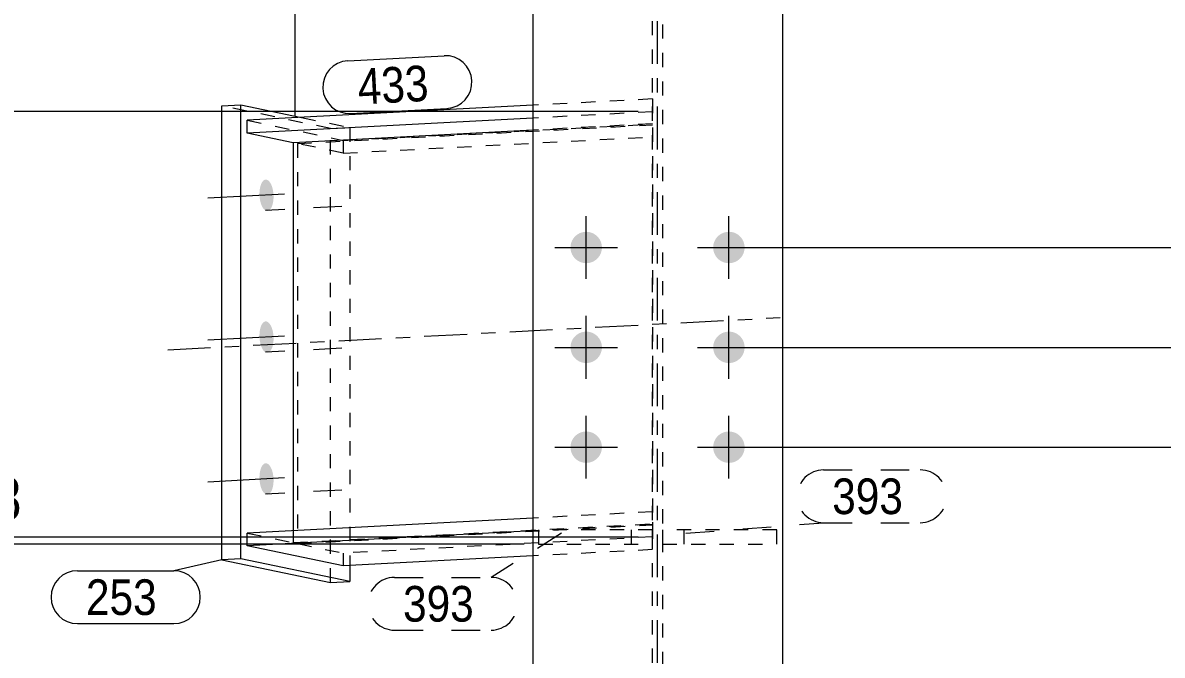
# Model space of a CAD drawing. Header units: millimetres. Extents: x 2 to 825, y 1 to 579.
# Drawn here: x 82 to 161.8, y 385.8 to 430.1 of the extents above; entities that cross this region are included whole.
import ezdxf

# ---------------------------------------------------------------- set-up
doc = ezdxf.new("R2010")
doc.units = ezdxf.units.MM
for name, pattern in [('XKITLINE00', [0]), ('XKITLINE01', [4, 1, -1, 1, -1]), ('XKITLINE02', [4, 2, -2]), ('XKITLINE03', [6, 3, -1, 1, -1])]:
    doc.linetypes.add(name, pattern=pattern)
for name, color, linetype, lineweight in [('Bolt', 3, 'Continuous', 0), ('Dimensions', 7, 'Continuous', 0), ('Part', 2, 'Continuous', 0), ('PartMark', 7, 'Continuous', 0)]:
    doc.layers.add(name, color=color, linetype=linetype, lineweight=lineweight)
doc.styles.add('ARIAL', font='ARIAL.TTF')

# ---------------------------------------------------------------- blocks, each defined once
blk = doc.blocks.new('*A55')
at = {"layer": 'Bolt'}
for points in [[(120.35, 414.404), (120.351, 414.431), (120.353, 414.458), (120.355, 414.485), (120.358, 414.512), (120.362, 414.539), (120.366, 414.565), (120.371, 414.592), (120.377, 414.618), (120.383, 414.644), (120.39, 414.671), (120.397, 414.697), (120.406, 414.722), (120.414, 414.748), (120.424, 414.773), (120.434, 414.798), (120.444, 414.823), (120.456, 414.848), (120.467, 414.872), (120.48, 414.896), (120.493, 414.919), (120.506, 414.943), (120.521, 414.966), (120.535, 414.988), (120.551, 415.011), (120.566, 415.032), (120.583, 415.054), (120.6, 415.075), (120.617, 415.096), (120.635, 415.116), (120.653, 415.136), (120.672, 415.155), (120.692, 415.174), (120.711, 415.192), (120.732, 415.21), (120.752, 415.228), (120.773, 415.244), (120.795, 415.261), (120.817, 415.277), (120.839, 415.292), (120.862, 415.307), (120.884, 415.321), (120.908, 415.334), (120.931, 415.347), (120.955, 415.36), (120.98, 415.372), (121.004, 415.383), (121.029, 415.393), (121.054, 415.404), (121.079, 415.413), (121.105, 415.422), (121.131, 415.43), (121.157, 415.437), (121.183, 415.444), (121.209, 415.45), (121.235, 415.456), (121.262, 415.461), (121.289, 415.465), (121.315, 415.469), (121.342, 415.472), (121.369, 415.474), (121.396, 415.476), (121.423, 415.477), (121.45, 415.477), (121.477, 415.477), (121.504, 415.476), (121.531, 415.474), (121.558, 415.472), (121.585, 415.469), (121.611, 415.465), (121.638, 415.461), (121.665, 415.456), (121.691, 415.45), (121.717, 415.444), (121.743, 415.437), (121.769, 415.43), (121.795, 415.422), (121.821, 415.413), (121.846, 415.404), (121.871, 415.393), (121.896, 415.383), (121.92, 415.372), (121.945, 415.36), (121.969, 415.347), (121.992, 415.334), (122.016, 415.321), (122.038, 415.307), (122.061, 415.292), (122.083, 415.277), (122.105, 415.261), (122.127, 415.244), (122.148, 415.228), (122.168, 415.21), (122.189, 415.192), (122.208, 415.174), (122.228, 415.155), (122.247, 415.136), (122.265, 415.116), (122.283, 415.096), (122.3, 415.075), (122.317, 415.054), (122.334, 415.032), (122.349, 415.011), (122.365, 414.988), (122.379, 414.966), (122.394, 414.943), (122.407, 414.919), (122.42, 414.896), (122.433, 414.872), (122.444, 414.848), (122.456, 414.823), (122.466, 414.798), (122.476, 414.773), (122.486, 414.748), (122.494, 414.722), (122.503, 414.697), (122.51, 414.671), (122.517, 414.644), (122.523, 414.618), (122.529, 414.592), (122.534, 414.565), (122.538, 414.539), (122.542, 414.512), (122.545, 414.485), (122.547, 414.458), (122.549, 414.431), (122.55, 414.404), (122.55, 414.377), (122.55, 414.35), (122.549, 414.323), (122.547, 414.296), (122.545, 414.269), (122.542, 414.243), (122.538, 414.216), (122.534, 414.189), (122.529, 414.163), (122.523, 414.136), (122.517, 414.11), (122.51, 414.084), (122.503, 414.058), (122.494, 414.032), (122.486, 414.007), (122.476, 413.981), (122.466, 413.956), (122.456, 413.931), (122.444, 413.907), (122.433, 413.883), (122.42, 413.859), (122.407, 413.835), (122.394, 413.812), (122.379, 413.789), (122.365, 413.766), (122.349, 413.744), (122.334, 413.722), (122.317, 413.7), (122.3, 413.679), (122.283, 413.659), (122.265, 413.638), (122.247, 413.619), (122.228, 413.599), (122.208, 413.581), (122.189, 413.562), (122.168, 413.544), (122.148, 413.527), (122.127, 413.51), (122.105, 413.494), (122.083, 413.478), (122.061, 413.463), (122.038, 413.448), (122.016, 413.434), (121.992, 413.42), (121.969, 413.407), (121.945, 413.395), (121.92, 413.383), (121.896, 413.372), (121.871, 413.361), (121.846, 413.351), (121.821, 413.342), (121.795, 413.333), (121.769, 413.325), (121.743, 413.317), (121.717, 413.31), (121.691, 413.304), (121.665, 413.298), (121.638, 413.293), (121.611, 413.289), (121.585, 413.285), (121.558, 413.283), (121.531, 413.28), (121.504, 413.279), (121.477, 413.278), (121.45, 413.277), (121.423, 413.278), (121.396, 413.279), (121.369, 413.28), (121.342, 413.283), (121.315, 413.285), (121.289, 413.289), (121.262, 413.293), (121.235, 413.298), (121.209, 413.304), (121.183, 413.31), (121.157, 413.317), (121.131, 413.325), (121.105, 413.333), (121.079, 413.342), (121.054, 413.351), (121.029, 413.361), (121.004, 413.372), (120.98, 413.383), (120.955, 413.395), (120.931, 413.407), (120.908, 413.42), (120.884, 413.434), (120.862, 413.448), (120.839, 413.463), (120.817, 413.478), (120.795, 413.494), (120.773, 413.51), (120.752, 413.527), (120.732, 413.544), (120.711, 413.562), (120.692, 413.581), (120.672, 413.599), (120.653, 413.619), (120.635, 413.638), (120.617, 413.659), (120.6, 413.679), (120.583, 413.7), (120.566, 413.722), (120.551, 413.744), (120.535, 413.766), (120.521, 413.789), (120.506, 413.812), (120.493, 413.835), (120.48, 413.859), (120.467, 413.883), (120.456, 413.907), (120.444, 413.931), (120.434, 413.956), (120.424, 413.981), (120.414, 414.007), (120.406, 414.032), (120.397, 414.058), (120.39, 414.084), (120.383, 414.11), (120.377, 414.136), (120.371, 414.163), (120.366, 414.189), (120.362, 414.216), (120.358, 414.243), (120.355, 414.269), (120.353, 414.296), (120.351, 414.323), (120.35, 414.35), (120.35, 414.377)], [(130.35, 414.404), (130.351, 414.431), (130.353, 414.458), (130.355, 414.485), (130.358, 414.512), (130.362, 414.539), (130.366, 414.565), (130.371, 414.592), (130.377, 414.618), (130.383, 414.644), (130.39, 414.671), (130.397, 414.697), (130.406, 414.722), (130.414, 414.748), (130.424, 414.773), (130.434, 414.798), (130.444, 414.823), (130.456, 414.848), (130.467, 414.872), (130.48, 414.896), (130.493, 414.919), (130.506, 414.943), (130.521, 414.966), (130.535, 414.988), (130.551, 415.011), (130.566, 415.032), (130.583, 415.054), (130.6, 415.075), (130.617, 415.096), (130.635, 415.116), (130.653, 415.136), (130.672, 415.155), (130.692, 415.174), (130.711, 415.192), (130.732, 415.21), (130.752, 415.228), (130.773, 415.244), (130.795, 415.261), (130.817, 415.277), (130.839, 415.292), (130.862, 415.307), (130.884, 415.321), (130.908, 415.334), (130.931, 415.347), (130.955, 415.36), (130.98, 415.372), (131.004, 415.383), (131.029, 415.393), (131.054, 415.404), (131.079, 415.413), (131.105, 415.422), (131.131, 415.43), (131.157, 415.437), (131.183, 415.444), (131.209, 415.45), (131.235, 415.456), (131.262, 415.461), (131.289, 415.465), (131.315, 415.469), (131.342, 415.472), (131.369, 415.474), (131.396, 415.476), (131.423, 415.477), (131.45, 415.477), (131.477, 415.477), (131.504, 415.476), (131.531, 415.474), (131.558, 415.472), (131.585, 415.469), (131.611, 415.465), (131.638, 415.461), (131.665, 415.456), (131.691, 415.45), (131.717, 415.444), (131.743, 415.437), (131.769, 415.43), (131.795, 415.422), (131.821, 415.413), (131.846, 415.404), (131.871, 415.393), (131.896, 415.383), (131.92, 415.372), (131.945, 415.36), (131.969, 415.347), (131.992, 415.334), (132.016, 415.321), (132.038, 415.307), (132.061, 415.292), (132.083, 415.277), (132.105, 415.261), (132.127, 415.244), (132.148, 415.228), (132.168, 415.21), (132.189, 415.192), (132.208, 415.174), (132.228, 415.155), (132.247, 415.136), (132.265, 415.116), (132.283, 415.096), (132.3, 415.075), (132.317, 415.054), (132.334, 415.032), (132.349, 415.011), (132.365, 414.988), (132.379, 414.966), (132.394, 414.943), (132.407, 414.919), (132.42, 414.896), (132.433, 414.872), (132.444, 414.848), (132.456, 414.823), (132.466, 414.798), (132.476, 414.773), (132.486, 414.748), (132.494, 414.722), (132.503, 414.697), (132.51, 414.671), (132.517, 414.644), (132.523, 414.618), (132.529, 414.592), (132.534, 414.565), (132.538, 414.539), (132.542, 414.512), (132.545, 414.485), (132.547, 414.458), (132.549, 414.431), (132.55, 414.404), (132.55, 414.377), (132.55, 414.35), (132.549, 414.323), (132.547, 414.296), (132.545, 414.269), (132.542, 414.243), (132.538, 414.216), (132.534, 414.189), (132.529, 414.163), (132.523, 414.136), (132.517, 414.11), (132.51, 414.084), (132.503, 414.058), (132.494, 414.032), (132.486, 414.007), (132.476, 413.981), (132.466, 413.956), (132.456, 413.931), (132.444, 413.907), (132.433, 413.883), (132.42, 413.859), (132.407, 413.835), (132.394, 413.812), (132.379, 413.789), (132.365, 413.766), (132.349, 413.744), (132.334, 413.722), (132.317, 413.7), (132.3, 413.679), (132.283, 413.659), (132.265, 413.638), (132.247, 413.619), (132.228, 413.599), (132.208, 413.581), (132.189, 413.562), (132.168, 413.544), (132.148, 413.527), (132.127, 413.51), (132.105, 413.494), (132.083, 413.478), (132.061, 413.463), (132.038, 413.448), (132.016, 413.434), (131.992, 413.42), (131.969, 413.407), (131.945, 413.395), (131.92, 413.383), (131.896, 413.372), (131.871, 413.361), (131.846, 413.351), (131.821, 413.342), (131.795, 413.333), (131.769, 413.325), (131.743, 413.317), (131.717, 413.31), (131.691, 413.304), (131.665, 413.298), (131.638, 413.293), (131.611, 413.289), (131.585, 413.285), (131.558, 413.283), (131.531, 413.28), (131.504, 413.279), (131.477, 413.278), (131.45, 413.277), (131.423, 413.278), (131.396, 413.279), (131.369, 413.28), (131.342, 413.283), (131.315, 413.285), (131.289, 413.289), (131.262, 413.293), (131.235, 413.298), (131.209, 413.304), (131.183, 413.31), (131.157, 413.317), (131.131, 413.325), (131.105, 413.333), (131.079, 413.342), (131.054, 413.351), (131.029, 413.361), (131.004, 413.372), (130.98, 413.383), (130.955, 413.395), (130.931, 413.407), (130.908, 413.42), (130.884, 413.434), (130.862, 413.448), (130.839, 413.463), (130.817, 413.478), (130.795, 413.494), (130.773, 413.51), (130.752, 413.527), (130.732, 413.544), (130.711, 413.562), (130.692, 413.581), (130.672, 413.599), (130.653, 413.619), (130.635, 413.638), (130.617, 413.659), (130.6, 413.679), (130.583, 413.7), (130.566, 413.722), (130.551, 413.744), (130.535, 413.766), (130.521, 413.789), (130.506, 413.812), (130.493, 413.835), (130.48, 413.859), (130.467, 413.883), (130.456, 413.907), (130.444, 413.931), (130.434, 413.956), (130.424, 413.981), (130.414, 414.007), (130.406, 414.032), (130.397, 414.058), (130.39, 414.084), (130.383, 414.11), (130.377, 414.136), (130.371, 414.163), (130.366, 414.189), (130.362, 414.216), (130.358, 414.243), (130.355, 414.269), (130.353, 414.296), (130.351, 414.323), (130.35, 414.35), (130.35, 414.377)], [(120.35, 407.404), (120.351, 407.431), (120.353, 407.458), (120.355, 407.485), (120.358, 407.512), (120.362, 407.539), (120.366, 407.565), (120.371, 407.592), (120.377, 407.618), (120.383, 407.644), (120.39, 407.671), (120.397, 407.697), (120.406, 407.722), (120.414, 407.748), (120.424, 407.773), (120.434, 407.798), (120.444, 407.823), (120.456, 407.848), (120.467, 407.872), (120.48, 407.896), (120.493, 407.919), (120.506, 407.943), (120.521, 407.966), (120.535, 407.988), (120.551, 408.011), (120.566, 408.032), (120.583, 408.054), (120.6, 408.075), (120.617, 408.096), (120.635, 408.116), (120.653, 408.136), (120.672, 408.155), (120.692, 408.174), (120.711, 408.192), (120.732, 408.21), (120.752, 408.228), (120.773, 408.244), (120.795, 408.261), (120.817, 408.277), (120.839, 408.292), (120.862, 408.307), (120.884, 408.321), (120.908, 408.334), (120.931, 408.347), (120.955, 408.36), (120.98, 408.372), (121.004, 408.383), (121.029, 408.393), (121.054, 408.404), (121.079, 408.413), (121.105, 408.422), (121.131, 408.43), (121.157, 408.437), (121.183, 408.444), (121.209, 408.45), (121.235, 408.456), (121.262, 408.461), (121.289, 408.465), (121.315, 408.469), (121.342, 408.472), (121.369, 408.474), (121.396, 408.476), (121.423, 408.477), (121.45, 408.477), (121.477, 408.477), (121.504, 408.476), (121.531, 408.474), (121.558, 408.472), (121.585, 408.469), (121.611, 408.465), (121.638, 408.461), (121.665, 408.456), (121.691, 408.45), (121.717, 408.444), (121.743, 408.437), (121.769, 408.43), (121.795, 408.422), (121.821, 408.413), (121.846, 408.404), (121.871, 408.393), (121.896, 408.383), (121.92, 408.372), (121.945, 408.36), (121.969, 408.347), (121.992, 408.334), (122.016, 408.321), (122.038, 408.307), (122.061, 408.292), (122.083, 408.277), (122.105, 408.261), (122.127, 408.244), (122.148, 408.228), (122.168, 408.21), (122.189, 408.192), (122.208, 408.174), (122.228, 408.155), (122.247, 408.136), (122.265, 408.116), (122.283, 408.096), (122.3, 408.075), (122.317, 408.054), (122.334, 408.032), (122.349, 408.011), (122.365, 407.988), (122.379, 407.966), (122.394, 407.943), (122.407, 407.919), (122.42, 407.896), (122.433, 407.872), (122.444, 407.848), (122.456, 407.823), (122.466, 407.798), (122.476, 407.773), (122.486, 407.748), (122.494, 407.722), (122.503, 407.697), (122.51, 407.671), (122.517, 407.644), (122.523, 407.618), (122.529, 407.592), (122.534, 407.565), (122.538, 407.539), (122.542, 407.512), (122.545, 407.485), (122.547, 407.458), (122.549, 407.431), (122.55, 407.404), (122.55, 407.377), (122.55, 407.35), (122.549, 407.323), (122.547, 407.296), (122.545, 407.269), (122.542, 407.243), (122.538, 407.216), (122.534, 407.189), (122.529, 407.163), (122.523, 407.136), (122.517, 407.11), (122.51, 407.084), (122.503, 407.058), (122.494, 407.032), (122.486, 407.007), (122.476, 406.981), (122.466, 406.956), (122.456, 406.931), (122.444, 406.907), (122.433, 406.883), (122.42, 406.859), (122.407, 406.835), (122.394, 406.812), (122.379, 406.789), (122.365, 406.766), (122.349, 406.744), (122.334, 406.722), (122.317, 406.7), (122.3, 406.679), (122.283, 406.659), (122.265, 406.638), (122.247, 406.619), (122.228, 406.599), (122.208, 406.581), (122.189, 406.562), (122.168, 406.544), (122.148, 406.527), (122.127, 406.51), (122.105, 406.494), (122.083, 406.478), (122.061, 406.463), (122.038, 406.448), (122.016, 406.434), (121.992, 406.42), (121.969, 406.407), (121.945, 406.395), (121.92, 406.383), (121.896, 406.372), (121.871, 406.361), (121.846, 406.351), (121.821, 406.342), (121.795, 406.333), (121.769, 406.325), (121.743, 406.317), (121.717, 406.31), (121.691, 406.304), (121.665, 406.298), (121.638, 406.293), (121.611, 406.289), (121.585, 406.285), (121.558, 406.283), (121.531, 406.28), (121.504, 406.279), (121.477, 406.278), (121.45, 406.277), (121.423, 406.278), (121.396, 406.279), (121.369, 406.28), (121.342, 406.283), (121.315, 406.285), (121.289, 406.289), (121.262, 406.293), (121.235, 406.298), (121.209, 406.304), (121.183, 406.31), (121.157, 406.317), (121.131, 406.325), (121.105, 406.333), (121.079, 406.342), (121.054, 406.351), (121.029, 406.361), (121.004, 406.372), (120.98, 406.383), (120.955, 406.395), (120.931, 406.407), (120.908, 406.42), (120.884, 406.434), (120.862, 406.448), (120.839, 406.463), (120.817, 406.478), (120.795, 406.494), (120.773, 406.51), (120.752, 406.527), (120.732, 406.544), (120.711, 406.562), (120.692, 406.581), (120.672, 406.599), (120.653, 406.619), (120.635, 406.638), (120.617, 406.659), (120.6, 406.679), (120.583, 406.7), (120.566, 406.722), (120.551, 406.744), (120.535, 406.766), (120.521, 406.789), (120.506, 406.812), (120.493, 406.835), (120.48, 406.859), (120.467, 406.883), (120.456, 406.907), (120.444, 406.931), (120.434, 406.956), (120.424, 406.981), (120.414, 407.007), (120.406, 407.032), (120.397, 407.058), (120.39, 407.084), (120.383, 407.11), (120.377, 407.136), (120.371, 407.163), (120.366, 407.189), (120.362, 407.216), (120.358, 407.243), (120.355, 407.269), (120.353, 407.296), (120.351, 407.323), (120.35, 407.35), (120.35, 407.377)], [(130.35, 407.404), (130.351, 407.431), (130.353, 407.458), (130.355, 407.485), (130.358, 407.512), (130.362, 407.539), (130.366, 407.565), (130.371, 407.592), (130.377, 407.618), (130.383, 407.644), (130.39, 407.671), (130.397, 407.697), (130.406, 407.722), (130.414, 407.748), (130.424, 407.773), (130.434, 407.798), (130.444, 407.823), (130.456, 407.848), (130.467, 407.872), (130.48, 407.896), (130.493, 407.919), (130.506, 407.943), (130.521, 407.966), (130.535, 407.988), (130.551, 408.011), (130.566, 408.032), (130.583, 408.054), (130.6, 408.075), (130.617, 408.096), (130.635, 408.116), (130.653, 408.136), (130.672, 408.155), (130.692, 408.174), (130.711, 408.192), (130.732, 408.21), (130.752, 408.228), (130.773, 408.244), (130.795, 408.261), (130.817, 408.277), (130.839, 408.292), (130.862, 408.307), (130.884, 408.321), (130.908, 408.334), (130.931, 408.347), (130.955, 408.36), (130.98, 408.372), (131.004, 408.383), (131.029, 408.393), (131.054, 408.404), (131.079, 408.413), (131.105, 408.422), (131.131, 408.43), (131.157, 408.437), (131.183, 408.444), (131.209, 408.45), (131.235, 408.456), (131.262, 408.461), (131.289, 408.465), (131.315, 408.469), (131.342, 408.472), (131.369, 408.474), (131.396, 408.476), (131.423, 408.477), (131.45, 408.477), (131.477, 408.477), (131.504, 408.476), (131.531, 408.474), (131.558, 408.472), (131.585, 408.469), (131.611, 408.465), (131.638, 408.461), (131.665, 408.456), (131.691, 408.45), (131.717, 408.444), (131.743, 408.437), (131.769, 408.43), (131.795, 408.422), (131.821, 408.413), (131.846, 408.404), (131.871, 408.393), (131.896, 408.383), (131.92, 408.372), (131.945, 408.36), (131.969, 408.347), (131.992, 408.334), (132.016, 408.321), (132.038, 408.307), (132.061, 408.292), (132.083, 408.277), (132.105, 408.261), (132.127, 408.244), (132.148, 408.228), (132.168, 408.21), (132.189, 408.192), (132.208, 408.174), (132.228, 408.155), (132.247, 408.136), (132.265, 408.116), (132.283, 408.096), (132.3, 408.075), (132.317, 408.054), (132.334, 408.032), (132.349, 408.011), (132.365, 407.988), (132.379, 407.966), (132.394, 407.943), (132.407, 407.919), (132.42, 407.896), (132.433, 407.872), (132.444, 407.848), (132.456, 407.823), (132.466, 407.798), (132.476, 407.773), (132.486, 407.748), (132.494, 407.722), (132.503, 407.697), (132.51, 407.671), (132.517, 407.644), (132.523, 407.618), (132.529, 407.592), (132.534, 407.565), (132.538, 407.539), (132.542, 407.512), (132.545, 407.485), (132.547, 407.458), (132.549, 407.431), (132.55, 407.404), (132.55, 407.377), (132.55, 407.35), (132.549, 407.323), (132.547, 407.296), (132.545, 407.269), (132.542, 407.243), (132.538, 407.216), (132.534, 407.189), (132.529, 407.163), (132.523, 407.136), (132.517, 407.11), (132.51, 407.084), (132.503, 407.058), (132.494, 407.032), (132.486, 407.007), (132.476, 406.981), (132.466, 406.956), (132.456, 406.931), (132.444, 406.907), (132.433, 406.883), (132.42, 406.859), (132.407, 406.835), (132.394, 406.812), (132.379, 406.789), (132.365, 406.766), (132.349, 406.744), (132.334, 406.722), (132.317, 406.7), (132.3, 406.679), (132.283, 406.659), (132.265, 406.638), (132.247, 406.619), (132.228, 406.599), (132.208, 406.581), (132.189, 406.562), (132.168, 406.544), (132.148, 406.527), (132.127, 406.51), (132.105, 406.494), (132.083, 406.478), (132.061, 406.463), (132.038, 406.448), (132.016, 406.434), (131.992, 406.42), (131.969, 406.407), (131.945, 406.395), (131.92, 406.383), (131.896, 406.372), (131.871, 406.361), (131.846, 406.351), (131.821, 406.342), (131.795, 406.333), (131.769, 406.325), (131.743, 406.317), (131.717, 406.31), (131.691, 406.304), (131.665, 406.298), (131.638, 406.293), (131.611, 406.289), (131.585, 406.285), (131.558, 406.283), (131.531, 406.28), (131.504, 406.279), (131.477, 406.278), (131.45, 406.277), (131.423, 406.278), (131.396, 406.279), (131.369, 406.28), (131.342, 406.283), (131.315, 406.285), (131.289, 406.289), (131.262, 406.293), (131.235, 406.298), (131.209, 406.304), (131.183, 406.31), (131.157, 406.317), (131.131, 406.325), (131.105, 406.333), (131.079, 406.342), (131.054, 406.351), (131.029, 406.361), (131.004, 406.372), (130.98, 406.383), (130.955, 406.395), (130.931, 406.407), (130.908, 406.42), (130.884, 406.434), (130.862, 406.448), (130.839, 406.463), (130.817, 406.478), (130.795, 406.494), (130.773, 406.51), (130.752, 406.527), (130.732, 406.544), (130.711, 406.562), (130.692, 406.581), (130.672, 406.599), (130.653, 406.619), (130.635, 406.638), (130.617, 406.659), (130.6, 406.679), (130.583, 406.7), (130.566, 406.722), (130.551, 406.744), (130.535, 406.766), (130.521, 406.789), (130.506, 406.812), (130.493, 406.835), (130.48, 406.859), (130.467, 406.883), (130.456, 406.907), (130.444, 406.931), (130.434, 406.956), (130.424, 406.981), (130.414, 407.007), (130.406, 407.032), (130.397, 407.058), (130.39, 407.084), (130.383, 407.11), (130.377, 407.136), (130.371, 407.163), (130.366, 407.189), (130.362, 407.216), (130.358, 407.243), (130.355, 407.269), (130.353, 407.296), (130.351, 407.323), (130.35, 407.35), (130.35, 407.377)], [(120.35, 400.404), (120.351, 400.431), (120.353, 400.458), (120.355, 400.485), (120.358, 400.512), (120.362, 400.539), (120.366, 400.565), (120.371, 400.592), (120.377, 400.618), (120.383, 400.644), (120.39, 400.671), (120.397, 400.697), (120.406, 400.722), (120.414, 400.748), (120.424, 400.773), (120.434, 400.798), (120.444, 400.823), (120.456, 400.848), (120.467, 400.872), (120.48, 400.896), (120.493, 400.919), (120.506, 400.943), (120.521, 400.966), (120.535, 400.988), (120.551, 401.011), (120.566, 401.032), (120.583, 401.054), (120.6, 401.075), (120.617, 401.096), (120.635, 401.116), (120.653, 401.136), (120.672, 401.155), (120.692, 401.174), (120.711, 401.192), (120.732, 401.21), (120.752, 401.228), (120.773, 401.244), (120.795, 401.261), (120.817, 401.277), (120.839, 401.292), (120.862, 401.307), (120.884, 401.321), (120.908, 401.334), (120.931, 401.347), (120.955, 401.36), (120.98, 401.372), (121.004, 401.383), (121.029, 401.393), (121.054, 401.404), (121.079, 401.413), (121.105, 401.422), (121.131, 401.43), (121.157, 401.437), (121.183, 401.444), (121.209, 401.45), (121.235, 401.456), (121.262, 401.461), (121.289, 401.465), (121.315, 401.469), (121.342, 401.472), (121.369, 401.474), (121.396, 401.476), (121.423, 401.477), (121.45, 401.477), (121.477, 401.477), (121.504, 401.476), (121.531, 401.474), (121.558, 401.472), (121.585, 401.469), (121.611, 401.465), (121.638, 401.461), (121.665, 401.456), (121.691, 401.45), (121.717, 401.444), (121.743, 401.437), (121.769, 401.43), (121.795, 401.422), (121.821, 401.413), (121.846, 401.404), (121.871, 401.393), (121.896, 401.383), (121.92, 401.372), (121.945, 401.36), (121.969, 401.347), (121.992, 401.334), (122.016, 401.321), (122.038, 401.307), (122.061, 401.292), (122.083, 401.277), (122.105, 401.261), (122.127, 401.244), (122.148, 401.228), (122.168, 401.21), (122.189, 401.192), (122.208, 401.174), (122.228, 401.155), (122.247, 401.136), (122.265, 401.116), (122.283, 401.096), (122.3, 401.075), (122.317, 401.054), (122.334, 401.032), (122.349, 401.011), (122.365, 400.988), (122.379, 400.966), (122.394, 400.943), (122.407, 400.919), (122.42, 400.896), (122.433, 400.872), (122.444, 400.848), (122.456, 400.823), (122.466, 400.798), (122.476, 400.773), (122.486, 400.748), (122.494, 400.722), (122.503, 400.697), (122.51, 400.671), (122.517, 400.644), (122.523, 400.618), (122.529, 400.592), (122.534, 400.565), (122.538, 400.539), (122.542, 400.512), (122.545, 400.485), (122.547, 400.458), (122.549, 400.431), (122.55, 400.404), (122.55, 400.377), (122.55, 400.35), (122.549, 400.323), (122.547, 400.296), (122.545, 400.269), (122.542, 400.243), (122.538, 400.216), (122.534, 400.189), (122.529, 400.163), (122.523, 400.136), (122.517, 400.11), (122.51, 400.084), (122.503, 400.058), (122.494, 400.032), (122.486, 400.007), (122.476, 399.981), (122.466, 399.956), (122.456, 399.931), (122.444, 399.907), (122.433, 399.883), (122.42, 399.859), (122.407, 399.835), (122.394, 399.812), (122.379, 399.789), (122.365, 399.766), (122.349, 399.744), (122.334, 399.722), (122.317, 399.7), (122.3, 399.679), (122.283, 399.659), (122.265, 399.638), (122.247, 399.619), (122.228, 399.599), (122.208, 399.581), (122.189, 399.562), (122.168, 399.544), (122.148, 399.527), (122.127, 399.51), (122.105, 399.494), (122.083, 399.478), (122.061, 399.463), (122.038, 399.448), (122.016, 399.434), (121.992, 399.42), (121.969, 399.407), (121.945, 399.395), (121.92, 399.383), (121.896, 399.372), (121.871, 399.361), (121.846, 399.351), (121.821, 399.342), (121.795, 399.333), (121.769, 399.325), (121.743, 399.317), (121.717, 399.31), (121.691, 399.304), (121.665, 399.298), (121.638, 399.293), (121.611, 399.289), (121.585, 399.285), (121.558, 399.283), (121.531, 399.28), (121.504, 399.279), (121.477, 399.278), (121.45, 399.277), (121.423, 399.278), (121.396, 399.279), (121.369, 399.28), (121.342, 399.283), (121.315, 399.285), (121.289, 399.289), (121.262, 399.293), (121.235, 399.298), (121.209, 399.304), (121.183, 399.31), (121.157, 399.317), (121.131, 399.325), (121.105, 399.333), (121.079, 399.342), (121.054, 399.351), (121.029, 399.361), (121.004, 399.372), (120.98, 399.383), (120.955, 399.395), (120.931, 399.407), (120.908, 399.42), (120.884, 399.434), (120.862, 399.448), (120.839, 399.463), (120.817, 399.478), (120.795, 399.494), (120.773, 399.51), (120.752, 399.527), (120.732, 399.544), (120.711, 399.562), (120.692, 399.581), (120.672, 399.599), (120.653, 399.619), (120.635, 399.638), (120.617, 399.659), (120.6, 399.679), (120.583, 399.7), (120.566, 399.722), (120.551, 399.744), (120.535, 399.766), (120.521, 399.789), (120.506, 399.812), (120.493, 399.835), (120.48, 399.859), (120.467, 399.883), (120.456, 399.907), (120.444, 399.931), (120.434, 399.956), (120.424, 399.981), (120.414, 400.007), (120.406, 400.032), (120.397, 400.058), (120.39, 400.084), (120.383, 400.11), (120.377, 400.136), (120.371, 400.163), (120.366, 400.189), (120.362, 400.216), (120.358, 400.243), (120.355, 400.269), (120.353, 400.296), (120.351, 400.323), (120.35, 400.35), (120.35, 400.377)], [(130.35, 400.404), (130.351, 400.431), (130.353, 400.458), (130.355, 400.485), (130.358, 400.512), (130.362, 400.539), (130.366, 400.565), (130.371, 400.592), (130.377, 400.618), (130.383, 400.644), (130.39, 400.671), (130.397, 400.697), (130.406, 400.722), (130.414, 400.748), (130.424, 400.773), (130.434, 400.798), (130.444, 400.823), (130.456, 400.848), (130.467, 400.872), (130.48, 400.896), (130.493, 400.919), (130.506, 400.943), (130.521, 400.966), (130.535, 400.988), (130.551, 401.011), (130.566, 401.032), (130.583, 401.054), (130.6, 401.075), (130.617, 401.096), (130.635, 401.116), (130.653, 401.136), (130.672, 401.155), (130.692, 401.174), (130.711, 401.192), (130.732, 401.21), (130.752, 401.228), (130.773, 401.244), (130.795, 401.261), (130.817, 401.277), (130.839, 401.292), (130.862, 401.307), (130.884, 401.321), (130.908, 401.334), (130.931, 401.347), (130.955, 401.36), (130.98, 401.372), (131.004, 401.383), (131.029, 401.393), (131.054, 401.404), (131.079, 401.413), (131.105, 401.422), (131.131, 401.43), (131.157, 401.437), (131.183, 401.444), (131.209, 401.45), (131.235, 401.456), (131.262, 401.461), (131.289, 401.465), (131.315, 401.469), (131.342, 401.472), (131.369, 401.474), (131.396, 401.476), (131.423, 401.477), (131.45, 401.477), (131.477, 401.477), (131.504, 401.476), (131.531, 401.474), (131.558, 401.472), (131.585, 401.469), (131.611, 401.465), (131.638, 401.461), (131.665, 401.456), (131.691, 401.45), (131.717, 401.444), (131.743, 401.437), (131.769, 401.43), (131.795, 401.422), (131.821, 401.413), (131.846, 401.404), (131.871, 401.393), (131.896, 401.383), (131.92, 401.372), (131.945, 401.36), (131.969, 401.347), (131.992, 401.334), (132.016, 401.321), (132.038, 401.307), (132.061, 401.292), (132.083, 401.277), (132.105, 401.261), (132.127, 401.244), (132.148, 401.228), (132.168, 401.21), (132.189, 401.192), (132.208, 401.174), (132.228, 401.155), (132.247, 401.136), (132.265, 401.116), (132.283, 401.096), (132.3, 401.075), (132.317, 401.054), (132.334, 401.032), (132.349, 401.011), (132.365, 400.988), (132.379, 400.966), (132.394, 400.943), (132.407, 400.919), (132.42, 400.896), (132.433, 400.872), (132.444, 400.848), (132.456, 400.823), (132.466, 400.798), (132.476, 400.773), (132.486, 400.748), (132.494, 400.722), (132.503, 400.697), (132.51, 400.671), (132.517, 400.644), (132.523, 400.618), (132.529, 400.592), (132.534, 400.565), (132.538, 400.539), (132.542, 400.512), (132.545, 400.485), (132.547, 400.458), (132.549, 400.431), (132.55, 400.404), (132.55, 400.377), (132.55, 400.35), (132.549, 400.323), (132.547, 400.296), (132.545, 400.269), (132.542, 400.243), (132.538, 400.216), (132.534, 400.189), (132.529, 400.163), (132.523, 400.136), (132.517, 400.11), (132.51, 400.084), (132.503, 400.058), (132.494, 400.032), (132.486, 400.007), (132.476, 399.981), (132.466, 399.956), (132.456, 399.931), (132.444, 399.907), (132.433, 399.883), (132.42, 399.859), (132.407, 399.835), (132.394, 399.812), (132.379, 399.789), (132.365, 399.766), (132.349, 399.744), (132.334, 399.722), (132.317, 399.7), (132.3, 399.679), (132.283, 399.659), (132.265, 399.638), (132.247, 399.619), (132.228, 399.599), (132.208, 399.581), (132.189, 399.562), (132.168, 399.544), (132.148, 399.527), (132.127, 399.51), (132.105, 399.494), (132.083, 399.478), (132.061, 399.463), (132.038, 399.448), (132.016, 399.434), (131.992, 399.42), (131.969, 399.407), (131.945, 399.395), (131.92, 399.383), (131.896, 399.372), (131.871, 399.361), (131.846, 399.351), (131.821, 399.342), (131.795, 399.333), (131.769, 399.325), (131.743, 399.317), (131.717, 399.31), (131.691, 399.304), (131.665, 399.298), (131.638, 399.293), (131.611, 399.289), (131.585, 399.285), (131.558, 399.283), (131.531, 399.28), (131.504, 399.279), (131.477, 399.278), (131.45, 399.277), (131.423, 399.278), (131.396, 399.279), (131.369, 399.28), (131.342, 399.283), (131.315, 399.285), (131.289, 399.289), (131.262, 399.293), (131.235, 399.298), (131.209, 399.304), (131.183, 399.31), (131.157, 399.317), (131.131, 399.325), (131.105, 399.333), (131.079, 399.342), (131.054, 399.351), (131.029, 399.361), (131.004, 399.372), (130.98, 399.383), (130.955, 399.395), (130.931, 399.407), (130.908, 399.42), (130.884, 399.434), (130.862, 399.448), (130.839, 399.463), (130.817, 399.478), (130.795, 399.494), (130.773, 399.51), (130.752, 399.527), (130.732, 399.544), (130.711, 399.562), (130.692, 399.581), (130.672, 399.599), (130.653, 399.619), (130.635, 399.638), (130.617, 399.659), (130.6, 399.679), (130.583, 399.7), (130.566, 399.722), (130.551, 399.744), (130.535, 399.766), (130.521, 399.789), (130.506, 399.812), (130.493, 399.835), (130.48, 399.859), (130.467, 399.883), (130.456, 399.907), (130.444, 399.931), (130.434, 399.956), (130.424, 399.981), (130.414, 400.007), (130.406, 400.032), (130.397, 400.058), (130.39, 400.084), (130.383, 400.11), (130.377, 400.136), (130.371, 400.163), (130.366, 400.189), (130.362, 400.216), (130.358, 400.243), (130.355, 400.269), (130.353, 400.296), (130.351, 400.323), (130.35, 400.35), (130.35, 400.377)]]:
    blk.add_hatch(color=3, dxfattribs=at).paths.add_polyline_path(points, flags=17)
at = {"layer": 'Bolt', "color": 3, "linetype": 'XKITLINE00', "lineweight": 0}
for p, q in [((121.45, 412.177), (121.45, 416.577)), ((131.45, 412.177), (131.45, 416.577)), ((119.25, 414.377), (123.65, 414.377)), ((129.25, 414.377), (133.65, 414.377)), ((121.45, 405.177), (121.45, 409.577)), ((131.45, 405.177), (131.45, 409.577)), ((119.25, 407.377), (123.65, 407.377)), ((129.25, 407.377), (133.65, 407.377)), ((121.45, 398.177), (121.45, 402.577)), ((131.45, 398.177), (131.45, 402.577)), ((119.25, 400.377), (123.65, 400.377)), ((129.25, 400.377), (133.65, 400.377))]:
    blk.add_line(p, q, dxfattribs=at)
blk = doc.blocks.new('*A69')
at = {"layer": 'Bolt'}
for points in [[(98.555, 418.069), (98.554, 418.123), (98.554, 418.177), (98.555, 418.23), (98.558, 418.283), (98.561, 418.335), (98.566, 418.387), (98.572, 418.438), (98.579, 418.487), (98.588, 418.536), (98.597, 418.584), (98.608, 418.63), (98.619, 418.675), (98.632, 418.718), (98.645, 418.76), (98.66, 418.8), (98.675, 418.838), (98.692, 418.874), (98.709, 418.908), (98.727, 418.94), (98.746, 418.97), (98.765, 418.998), (98.785, 419.023), (98.806, 419.046), (98.828, 419.067), (98.849, 419.085), (98.872, 419.1), (98.895, 419.113), (98.918, 419.124), (98.941, 419.132), (98.965, 419.137), (98.989, 419.14), (99.013, 419.139), (99.037, 419.137), (99.062, 419.131), (99.086, 419.123), (99.11, 419.113), (99.134, 419.1), (99.158, 419.084), (99.181, 419.066), (99.204, 419.045), (99.227, 419.022), (99.249, 418.996), (99.271, 418.969), (99.292, 418.939), (99.313, 418.907), (99.333, 418.872), (99.352, 418.836), (99.371, 418.798), (99.389, 418.758), (99.406, 418.716), (99.422, 418.673), (99.437, 418.628), (99.452, 418.582), (99.465, 418.534), (99.477, 418.485), (99.489, 418.435), (99.499, 418.385), (99.508, 418.333), (99.516, 418.281), (99.523, 418.228), (99.529, 418.174), (99.533, 418.121), (99.537, 418.067), (99.539, 418.013), (99.54, 417.959), (99.54, 417.905), (99.539, 417.852), (99.536, 417.799), (99.532, 417.747), (99.528, 417.695), (99.522, 417.644), (99.514, 417.595), (99.506, 417.546), (99.497, 417.498), (99.486, 417.452), (99.475, 417.407), (99.462, 417.364), (99.449, 417.322), (99.434, 417.283), (99.419, 417.244), (99.402, 417.208), (99.385, 417.174), (99.367, 417.142), (99.348, 417.112), (99.329, 417.084), (99.309, 417.059), (99.288, 417.036), (99.266, 417.015), (99.244, 416.997), (99.222, 416.982), (99.199, 416.969), (99.176, 416.958), (99.152, 416.95), (99.129, 416.945), (99.105, 416.943), (99.081, 416.943), (99.056, 416.945), (99.032, 416.951), (99.008, 416.959), (98.984, 416.969), (98.96, 416.982), (98.936, 416.998), (98.913, 417.016), (98.89, 417.037), (98.867, 417.06), (98.845, 417.086), (98.823, 417.113), (98.802, 417.143), (98.781, 417.176), (98.761, 417.21), (98.741, 417.246), (98.723, 417.284), (98.705, 417.324), (98.688, 417.366), (98.672, 417.409), (98.657, 417.454), (98.642, 417.5), (98.629, 417.548), (98.617, 417.597), (98.605, 417.647), (98.595, 417.698), (98.586, 417.749), (98.578, 417.801), (98.571, 417.854), (98.565, 417.908), (98.561, 417.961), (98.557, 418.015)], [(98.555, 408.124), (98.554, 408.178), (98.554, 408.232), (98.555, 408.285), (98.558, 408.338), (98.561, 408.39), (98.566, 408.442), (98.572, 408.493), (98.579, 408.543), (98.588, 408.591), (98.597, 408.639), (98.608, 408.685), (98.619, 408.73), (98.632, 408.773), (98.645, 408.815), (98.66, 408.855), (98.675, 408.893), (98.692, 408.929), (98.709, 408.963), (98.727, 408.995), (98.746, 409.025), (98.765, 409.053), (98.785, 409.078), (98.806, 409.101), (98.828, 409.122), (98.849, 409.14), (98.872, 409.156), (98.895, 409.169), (98.918, 409.179), (98.941, 409.187), (98.965, 409.192), (98.989, 409.195), (99.013, 409.195), (99.037, 409.192), (99.062, 409.187), (99.086, 409.179), (99.11, 409.168), (99.134, 409.155), (99.158, 409.139), (99.181, 409.121), (99.204, 409.1), (99.227, 409.077), (99.249, 409.052), (99.271, 409.024), (99.292, 408.994), (99.313, 408.962), (99.333, 408.927), (99.352, 408.891), (99.371, 408.853), (99.389, 408.813), (99.406, 408.771), (99.422, 408.728), (99.437, 408.683), (99.452, 408.637), (99.465, 408.589), (99.477, 408.54), (99.489, 408.491), (99.499, 408.44), (99.508, 408.388), (99.516, 408.336), (99.523, 408.283), (99.529, 408.23), (99.533, 408.176), (99.537, 408.122), (99.539, 408.068), (99.54, 408.014), (99.54, 407.961), (99.539, 407.907), (99.536, 407.854), (99.532, 407.802), (99.528, 407.75), (99.522, 407.7), (99.514, 407.65), (99.506, 407.601), (99.497, 407.554), (99.486, 407.507), (99.475, 407.463), (99.462, 407.419), (99.449, 407.378), (99.434, 407.338), (99.419, 407.3), (99.402, 407.263), (99.385, 407.229), (99.367, 407.197), (99.348, 407.167), (99.329, 407.14), (99.309, 407.114), (99.288, 407.091), (99.266, 407.071), (99.244, 407.053), (99.222, 407.037), (99.199, 407.024), (99.176, 407.013), (99.152, 407.006), (99.129, 407), (99.105, 406.998), (99.081, 406.998), (99.056, 407), (99.032, 407.006), (99.008, 407.014), (98.984, 407.024), (98.96, 407.038), (98.936, 407.053), (98.913, 407.071), (98.89, 407.092), (98.867, 407.115), (98.845, 407.141), (98.823, 407.169), (98.802, 407.199), (98.781, 407.231), (98.761, 407.265), (98.741, 407.301), (98.723, 407.339), (98.705, 407.379), (98.688, 407.421), (98.672, 407.465), (98.657, 407.509), (98.642, 407.556), (98.629, 407.603), (98.617, 407.652), (98.605, 407.702), (98.595, 407.753), (98.586, 407.804), (98.578, 407.857), (98.571, 407.91), (98.565, 407.963), (98.561, 408.017), (98.557, 408.07)], [(98.555, 398.18), (98.554, 398.233), (98.554, 398.287), (98.555, 398.34), (98.558, 398.393), (98.561, 398.446), (98.566, 398.497), (98.572, 398.548), (98.579, 398.598), (98.588, 398.646), (98.597, 398.694), (98.608, 398.74), (98.619, 398.785), (98.632, 398.828), (98.645, 398.87), (98.66, 398.91), (98.675, 398.948), (98.692, 398.984), (98.709, 399.018), (98.727, 399.05), (98.746, 399.08), (98.765, 399.108), (98.785, 399.133), (98.806, 399.156), (98.828, 399.177), (98.849, 399.195), (98.872, 399.211), (98.895, 399.224), (98.918, 399.234), (98.941, 399.242), (98.965, 399.247), (98.989, 399.25), (99.013, 399.25), (99.037, 399.247), (99.062, 399.242), (99.086, 399.234), (99.11, 399.223), (99.134, 399.21), (99.158, 399.194), (99.181, 399.176), (99.204, 399.155), (99.227, 399.132), (99.249, 399.107), (99.271, 399.079), (99.292, 399.049), (99.313, 399.017), (99.333, 398.983), (99.352, 398.946), (99.371, 398.908), (99.389, 398.868), (99.406, 398.826), (99.422, 398.783), (99.437, 398.738), (99.452, 398.692), (99.465, 398.644), (99.477, 398.596), (99.489, 398.546), (99.499, 398.495), (99.508, 398.443), (99.516, 398.391), (99.523, 398.338), (99.529, 398.285), (99.533, 398.231), (99.537, 398.177), (99.539, 398.123), (99.54, 398.069), (99.54, 398.016), (99.539, 397.962), (99.536, 397.909), (99.532, 397.857), (99.528, 397.806), (99.522, 397.755), (99.514, 397.705), (99.506, 397.656), (99.497, 397.609), (99.486, 397.563), (99.475, 397.518), (99.462, 397.474), (99.449, 397.433), (99.434, 397.393), (99.419, 397.355), (99.402, 397.319), (99.385, 397.284), (99.367, 397.252), (99.348, 397.222), (99.329, 397.195), (99.309, 397.169), (99.288, 397.146), (99.266, 397.126), (99.244, 397.108), (99.222, 397.092), (99.199, 397.079), (99.176, 397.069), (99.152, 397.061), (99.129, 397.055), (99.105, 397.053), (99.081, 397.053), (99.056, 397.056), (99.032, 397.061), (99.008, 397.069), (98.984, 397.08), (98.96, 397.093), (98.936, 397.108), (98.913, 397.127), (98.89, 397.147), (98.867, 397.17), (98.845, 397.196), (98.823, 397.224), (98.802, 397.254), (98.781, 397.286), (98.761, 397.32), (98.741, 397.356), (98.723, 397.395), (98.705, 397.435), (98.688, 397.476), (98.672, 397.52), (98.657, 397.565), (98.642, 397.611), (98.629, 397.658), (98.617, 397.707), (98.605, 397.757), (98.595, 397.808), (98.586, 397.859), (98.578, 397.912), (98.571, 397.965), (98.565, 398.018), (98.561, 398.072), (98.557, 398.126)]]:
    blk.add_hatch(color=3, dxfattribs=at).paths.add_polyline_path(points, flags=17)
at = {"layer": 'Bolt', "color": 3, "linetype": 'XKITLINE00', "lineweight": 0}
for p, q in [((100.298, 418.107), (94.935, 417.825)), ((100.298, 408.162), (94.935, 407.88)), ((100.298, 398.217), (94.935, 397.935))]:
    blk.add_line(p, q, dxfattribs=at)
at = {"layer": 'Bolt', "color": 3, "linetype": 'XKITLINE02', "lineweight": 0}
for p, q in [((104.334, 417.263), (98.97, 416.981)), ((104.334, 407.318), (98.97, 407.036)), ((104.334, 397.373), (98.97, 397.091))]:
    blk.add_line(p, q, dxfattribs=at)
blk = doc.blocks.new('*A70')
at = {"layer": 'Part', "color": 7, "linetype": 'XKITLINE03', "lineweight": 0}
blk.add_line((126.45, 337.254), (126.45, 470.294), dxfattribs=at)
at = {"layer": 'Part', "color": 2, "linetype": 'XKITLINE00', "lineweight": 0}
for p, q in [((117.7, 462.14), (117.7, 337.254)), ((135.2, 433.163), (135.2, 337.254))]:
    blk.add_line(p, q, dxfattribs=at)
at = {"layer": 'Part', "color": 7, "linetype": 'XKITLINE01', "lineweight": 0}
for p, q in [((126.1, 337.254), (126.1, 462.024)), ((126.8, 462.024), (126.8, 337.254))]:
    blk.add_line(p, q, dxfattribs=at)
blk = doc.blocks.new('*A71')
at = {"layer": 'Part', "color": 7, "linetype": 'XKITLINE01', "lineweight": 0}
for p, q in [((126.1, 394.575), (118.1, 394.575)), ((118.1, 394.575), (118.1, 393.575)), ((124.6, 394.575), (124.6, 393.575)), ((126.1, 393.575), (126.1, 394.575)), ((118.1, 393.575), (126.1, 393.575))]:
    blk.add_line(p, q, dxfattribs=at)
blk = doc.blocks.new('*A72')
at = {"layer": 'Part', "color": 7, "linetype": 'XKITLINE01', "lineweight": 0}
for p, q in [((134.8, 394.575), (126.8, 394.575)), ((126.8, 394.575), (126.8, 393.575)), ((128.3, 394.575), (128.3, 393.575)), ((134.8, 393.575), (134.8, 394.575)), ((126.8, 393.575), (134.8, 393.575))]:
    blk.add_line(p, q, dxfattribs=at)
blk = doc.blocks.new('*A96')
at = {"layer": 'Part', "color": 2, "linetype": 'XKITLINE00', "lineweight": 0}
for p, q in [((117.7, 424.347), (97.702, 423.295)), ((117.7, 423.452), (97.702, 422.4)), ((97.702, 422.4), (97.702, 423.295)), ((100.919, 421.727), (97.702, 422.4)), ((117.7, 422.61), (100.919, 421.727)), ((100.919, 421.727), (100.919, 394.525)), ((117.7, 395.407), (97.702, 394.355)), ((117.7, 394.512), (97.702, 393.46)), ((126.1, 394.954), (126.066, 394.953)), ((126.1, 395.116), (126.1, 394.954)), ((126.1, 394.954), (126.1, 394.953)), ((97.702, 393.46), (97.702, 394.355)), ((104.427, 392.054), (97.702, 393.46)), ((117.7, 392.752), (104.427, 392.054))]:
    blk.add_line(p, q, dxfattribs=at)
at = {"layer": 'Part', "color": 7, "linetype": 'XKITLINE01', "lineweight": 0}
for p, q in [((126.1, 424.789), (117.7, 424.347)), ((126.1, 424.789), (126.1, 395.007)), ((97.702, 423.295), (104.427, 421.888)), ((126.1, 423.894), (117.7, 423.452)), ((101.21, 421.666), (126.1, 422.976)), ((104.427, 421.888), (126.1, 423.029)), ((126.1, 423.052), (117.7, 422.61)), ((104.427, 420.993), (101.21, 421.666)), ((101.21, 421.666), (101.21, 393.622)), ((104.427, 420.993), (126.1, 422.134)), ((104.427, 421.888), (104.427, 420.993)), ((126.1, 395.849), (117.7, 395.407)), ((100.919, 393.683), (126.1, 395.007)), ((100.919, 394.525), (100.919, 393.683)), ((101.21, 393.622), (126.1, 394.931)), ((126.066, 394.953), (117.7, 394.512)), ((126.1, 394.954), (126.1, 393.194)), ((97.702, 394.355), (100.919, 393.683)), ((126.1, 394.089), (104.427, 392.949)), ((101.21, 393.622), (104.427, 392.949)), ((104.427, 392.949), (104.427, 392.054)), ((126.1, 393.194), (117.7, 392.752))]:
    blk.add_line(p, q, dxfattribs=at)
at = {"layer": 'Part', "color": 7, "linetype": 'XKITLINE03', "lineweight": 0}
blk.add_line((92.126, 407.204), (135.039, 409.462), dxfattribs=at)
blk = doc.blocks.new('*A97')
at = {"layer": 'Part', "color": 2, "linetype": 'XKITLINE00', "lineweight": 0}
for p, q in [((95.913, 424.312), (97.254, 424.383)), ((95.913, 392.489), (95.913, 424.312)), ((97.254, 392.56), (97.254, 424.383)), ((97.254, 424.383), (101.501, 423.495)), ((97.254, 392.56), (95.913, 392.489)), ((95.913, 392.489), (103.535, 390.895)), ((104.876, 390.966), (97.254, 392.56)), ((104.876, 392.077), (104.876, 390.966)), ((103.535, 390.895), (104.876, 390.966))]:
    blk.add_line(p, q, dxfattribs=at)
at = {"layer": 'Part', "color": 7, "linetype": 'XKITLINE01', "lineweight": 0}
for p, q in [((103.535, 422.719), (95.913, 424.312)), ((101.501, 423.495), (104.876, 422.789)), ((103.535, 422.719), (104.876, 422.789)), ((103.535, 390.895), (103.535, 422.719)), ((104.876, 422.789), (104.876, 392.077))]:
    blk.add_line(p, q, dxfattribs=at)
blk = doc.blocks.new('*A248')
at = {"layer": 'Dimensions', "color": 7, "linetype": 'XKITLINE00', "lineweight": 0}
blk.add_line((101.065, 423.592), (101.065, 475.544), dxfattribs=at)
blk = doc.blocks.new('*A253')
at = {"layer": 'Dimensions', "color": 7, "linetype": 'XKITLINE00', "lineweight": 0}
blk.add_line((117.1, 393.575), (59.6, 393.575), dxfattribs=at)
blk = doc.blocks.new('*A254')
at = {"layer": 'Dimensions', "color": 7, "linetype": 'XKITLINE00', "lineweight": 0}
for p, q in [((61.601, 394.923), (63.299, 393.226)), ((125.1, 394.074), (59.6, 394.074)), ((61.601, 394.424), (63.299, 392.727)), ((62.45, 393.575), (62.45, 394.074)), ((117.1, 393.575), (59.6, 393.575))]:
    blk.add_line(p, q, dxfattribs=at)
at = {"layer": 'Dimensions', "color": 3}
for p in [(62.45, 394.074), (62.45, 393.575)]:
    blk.add_point(p, dxfattribs=at)
at = {"layer": 'Dimensions', "color": 3, "style": 'ARIAL', "width": 0.85}
blk.add_text('9468', height=3, dxfattribs=at).set_placement((73.95, 395.274))
blk.add_text('5', height=3, rotation=90.00021, dxfattribs=at).set_placement((61.1, 392.712))
blk = doc.blocks.new('*A255')
at = {"layer": 'Dimensions', "color": 7, "linetype": 'XKITLINE00', "lineweight": 0}
for p, q in [((61.601, 424.757), (63.299, 423.06)), ((125.1, 423.909), (59.6, 423.909)), ((62.45, 394.074), (62.45, 423.909)), ((61.601, 394.923), (63.299, 393.226)), ((125.1, 394.074), (59.6, 394.074))]:
    blk.add_line(p, q, dxfattribs=at)
at = {"layer": 'Dimensions', "color": 3}
for p in [(62.45, 423.909), (62.45, 394.074)]:
    blk.add_point(p, dxfattribs=at)
at = {"layer": 'Dimensions', "color": 3, "style": 'ARIAL', "width": 0.85}
blk.add_text('9767', height=3, dxfattribs=at).set_placement((63.75, 425.109))
blk.add_text('298', height=3, rotation=90.00021, dxfattribs=at).set_placement((61.1, 405.654))
blk = doc.blocks.new('*A256')
at = {"layer": 'Dimensions', "color": 7, "linetype": 'XKITLINE00', "lineweight": 0}
for p, q in [((61.601, 462.988), (63.299, 461.291)), ((116.7, 462.14), (59.6, 462.14)), ((62.45, 423.909), (62.45, 462.14)), ((61.601, 424.757), (63.299, 423.06)), ((125.1, 423.909), (59.6, 423.909))]:
    blk.add_line(p, q, dxfattribs=at)
at = {"layer": 'Dimensions', "color": 3}
for p in [(62.45, 462.14), (62.45, 423.909)]:
    blk.add_point(p, dxfattribs=at)
at = {"layer": 'Dimensions', "color": 3, "style": 'ARIAL', "width": 0.85}
blk.add_text('10149', height=3, dxfattribs=at).set_placement((63.75, 463.34))
blk.add_text('382', height=3, rotation=90.00021, dxfattribs=at).set_placement((61.1, 439.687))
blk = doc.blocks.new('*A257')
at = {"layer": 'Dimensions', "color": 7, "linetype": 'XKITLINE00', "lineweight": 0}
blk.add_line((132.45, 400.377), (200.85, 400.377), dxfattribs=at)
blk = doc.blocks.new('*A258')
at = {"layer": 'Dimensions', "color": 7, "linetype": 'XKITLINE00', "lineweight": 0}
for p, q in [((197.601, 408.226), (199.299, 406.529)), ((132.45, 407.377), (200.85, 407.377)), ((198.45, 400.377), (198.45, 407.377)), ((197.601, 401.226), (199.299, 399.529)), ((132.45, 400.377), (200.85, 400.377))]:
    blk.add_line(p, q, dxfattribs=at)
at = {"layer": 'Dimensions', "color": 3}
for p in [(198.45, 407.377), (198.45, 400.377)]:
    blk.add_point(p, dxfattribs=at)
at = {"layer": 'Dimensions', "color": 3, "style": 'ARIAL', "width": 0.85}
blk.add_text('9601', height=3, dxfattribs=at).set_placement((183.75, 408.577))
blk.add_text('70', height=3, rotation=90.00021, dxfattribs=at).set_placement((197.1, 401.652))
blk = doc.blocks.new('*A259')
at = {"layer": 'Dimensions', "color": 7, "linetype": 'XKITLINE00', "lineweight": 0}
for p, q in [((197.601, 415.226), (199.299, 413.529)), ((132.45, 414.377), (200.85, 414.377)), ((198.45, 407.377), (198.45, 414.377)), ((197.601, 408.226), (199.299, 406.529)), ((132.45, 407.377), (200.85, 407.377))]:
    blk.add_line(p, q, dxfattribs=at)
at = {"layer": 'Dimensions', "color": 3}
for p in [(198.45, 414.377), (198.45, 407.377)]:
    blk.add_point(p, dxfattribs=at)
at = {"layer": 'Dimensions', "color": 3, "style": 'ARIAL', "width": 0.85}
blk.add_text('9671', height=3, dxfattribs=at).set_placement((188.25, 415.577))
blk.add_text('70', height=3, rotation=90.00021, dxfattribs=at).set_placement((197.1, 408.652))
blk = doc.blocks.new('*A260')
at = {"layer": 'Dimensions', "color": 7, "linetype": 'XKITLINE00', "lineweight": 0}
for p, q in [((197.601, 445.226), (199.299, 443.529)), ((132.45, 444.377), (200.85, 444.377)), ((198.45, 414.377), (198.45, 444.377)), ((197.601, 415.226), (199.299, 413.529)), ((132.45, 414.377), (200.85, 414.377))]:
    blk.add_line(p, q, dxfattribs=at)
at = {"layer": 'Dimensions', "color": 3}
for p in [(198.45, 444.377), (198.45, 414.377)]:
    blk.add_point(p, dxfattribs=at)
at = {"layer": 'Dimensions', "color": 3, "style": 'ARIAL', "width": 0.85}
blk.add_text('9971', height=3, dxfattribs=at).set_placement((183.75, 445.577))
blk.add_text('300', height=3, rotation=90.00021, dxfattribs=at).set_placement((197.1, 426.04))
blk = doc.blocks.new('*A265')
at = {"layer": 'PartMark', "color": 7, "linetype": 'XKITLINE00', "lineweight": 0}
for p, q in [((95.913, 392.489), (92.558, 391.711)), ((85.795, 391.711), (92.558, 391.711)), ((85.795, 388.011), (92.558, 388.011))]:
    blk.add_line(p, q, dxfattribs=at)
for centre, start, end in [((85.795, 389.861), 90, 270), ((92.558, 389.861), 270, 90)]:
    blk.add_arc(centre, 1.85, start, end, dxfattribs=at)
at = {"layer": 'PartMark', "color": 3, "style": 'ARIAL', "width": 0.85}
blk.add_text('253', height=2.5, dxfattribs=at).set_placement((86.395, 388.611))
blk = doc.blocks.new('*A266')
at = {"layer": 'PartMark', "color": 7, "linetype": 'XKITLINE00', "lineweight": 0}
for p, q in [((104.742, 427.47), (111.496, 427.826)), ((104.937, 423.776), (111.69, 424.131))]:
    blk.add_line(p, q, dxfattribs=at)
for centre, start, end in [((104.839, 425.623), 93.01187, 273.01187), ((111.593, 425.978), 273.01187, 93.01187)]:
    blk.add_arc(centre, 1.85, start, end, dxfattribs=at)
at = {"layer": 'PartMark', "color": 3, "style": 'ARIAL', "width": 0.85}
blk.add_text('433', height=2.5, rotation=3.01376, dxfattribs=at).set_placement((105.504, 424.406))
blk = doc.blocks.new('*A279')
at = {"layer": 'PartMark', "color": 7, "linetype": 'XKITLINE02', "lineweight": 0}
for p, q in [((138.089, 398.784), (144.852, 398.784)), ((128.429, 394.346), (138.089, 395.084)), ((138.089, 395.084), (144.852, 395.084))]:
    blk.add_line(p, q, dxfattribs=at)
for centre, start, end in [((138.089, 396.934), 90, 270), ((144.852, 396.934), 270, 90)]:
    blk.add_arc(centre, 1.85, start, end, dxfattribs=at)
at = {"layer": 'PartMark', "color": 3, "style": 'ARIAL', "width": 0.85}
blk.add_text('393', height=2.5, dxfattribs=at).set_placement((138.689, 395.684))
blk = doc.blocks.new('*A280')
at = {"layer": 'PartMark', "color": 7, "linetype": 'XKITLINE02', "lineweight": 0}
for p, q in [((119.729, 394.346), (114.78, 391.246)), ((108.017, 391.246), (114.78, 391.246)), ((108.017, 387.546), (114.78, 387.546))]:
    blk.add_line(p, q, dxfattribs=at)
for centre, start, end in [((108.017, 389.396), 90, 270), ((114.78, 389.396), 270, 90)]:
    blk.add_arc(centre, 1.85, start, end, dxfattribs=at)
at = {"layer": 'PartMark', "color": 3, "style": 'ARIAL', "width": 0.85}
blk.add_text('393', height=2.5, dxfattribs=at).set_placement((108.617, 388.146))

msp = doc.modelspace()

# ---------------------------------------------------------------- block references
at = {"lineweight": 0}
for name in ['*A248', '*A256', '*A55', '*A260', '*A255', '*A266', '*A96', '*A97', '*A69', '*A259', '*A258', '*A257', '*A279', '*A253', '*A254', '*A71', '*A72', '*A280', '*A265']:
    msp.add_blockref(name, (0, 0), dxfattribs=at)
at = {"layer": 'Part', "lineweight": 0}
msp.add_blockref('*A70', (0, 0), dxfattribs=at)

doc.saveas('drawing.dxf')
